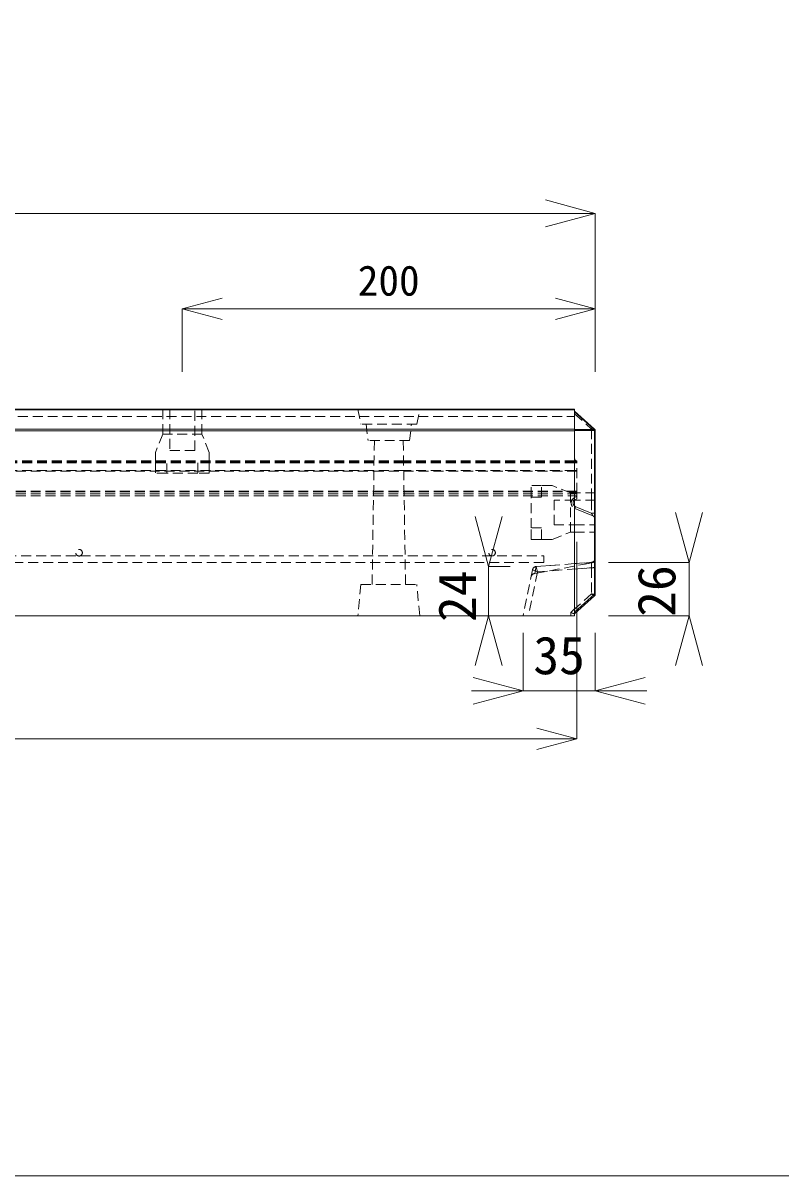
# Model space of a CAD drawing. Units: millimetres, scale not verified. Extents: x -757 to 891, y -713 to 439.
# Drawn here: x -96 to 271, y -713 to -155 of the extents above; entities that cross this region are included whole.
import ezdxf
from ezdxf.enums import TextEntityAlignment as Align

# ---------------------------------------------------------------- set-up
doc = ezdxf.new("R2010")
doc.units = ezdxf.units.MM
doc.header["$LTSCALE"] = 4
doc.linetypes.add('DASHED1', pattern=[1.8, 1.2, -0.6])
doc.layers.add('0-0', color=7, linetype='DASHED1', lineweight=9)
doc.styles.add('ＭＳ ゴシック', font='')
doc.styles.get('ＭＳ ゴシック').set_extended_font_data('MS Gothic')

msp = doc.modelspace()

# ---------------------------------------------------------------- linework, layer by layer
at = {"layer": '0-0', "linetype": 'Continuous'}
for p, q in [((180.631, -246.85), (156.483, -240.38)), ((-519.369, -246.85), (180.631, -246.85)), ((180.631, -246.85), (156.483, -253.321)), ((180.631, -246.85), (180.631, -293.446)), ((-19.369, -293.108), (-0.05, -287.931)), ((180.631, -293.108), (161.313, -287.931)), ((-19.369, -293.108), (180.631, -293.108)), ((-19.369, -293.108), (-0.05, -298.284)), ((-19.369, -293.108), (-19.369, -323.584)), ((180.631, -293.108), (161.313, -298.284)), ((180.631, -293.108), (180.631, -323.584)), ((-509.369, -341.688), (170.631, -341.688)), ((170.631, -341.981), (-509.369, -341.981)), ((170.631, -341.688), (170.631, -341.981)), ((170.631, -351.395), (170.631, -341.981)), ((170.631, -342.688), (180.173, -351.276)), ((180.041, -351.423), (170.631, -342.954)), ((-509.369, -351.395), (170.631, -351.395)), ((170.631, -351.395), (170.631, -352.102)), ((170.631, -351.423), (180.041, -351.423)), ((180.173, -351.276), (180.041, -351.423)), ((180.3, -351.39), (180.173, -351.276)), ((170.631, -352.102), (-517.534, -352.102)), ((180.173, -352.019), (170.631, -352.019)), ((170.631, -441.688), (170.631, -352.102)), ((180.173, -352.019), (180.3, -352.134)), ((180.631, -352.134), (180.3, -352.134)), ((180.631, -352.134), (180.631, -431.243)), ((170.323, -384.656), (170.631, -384.476)), ((128.981, -417.841), (122.511, -393.693)), ((128.981, -417.841), (135.452, -393.693)), ((226.002, -415.827), (219.532, -391.679)), ((226.002, -415.827), (232.473, -391.679)), ((171.631, -501.225), (171.631, -405.963)), ((128.981, -417.841), (139.345, -417.841)), ((128.981, -417.841), (128.981, -441.688)), ((226.002, -415.827), (187.038, -415.827)), ((226.002, -415.827), (226.002, -441.688)), ((170.631, -439.945), (180.3, -431.243)), ((180.3, -431.986), (170.631, -440.688)), ((180.3, -431.986), (170.631, -440.688)), ((180.631, -431.243), (180.3, -431.243)), ((180.631, -431.243), (180.3, -431.243)), ((170.631, -441.688), (-509.369, -441.688)), ((128.981, -441.688), (122.511, -465.836)), ((128.981, -441.688), (139.345, -441.688)), ((128.981, -441.688), (135.452, -465.836)), ((226.002, -441.688), (187.038, -441.688)), ((226.002, -441.688), (219.532, -465.836)), ((226.002, -441.688), (232.473, -465.836)), ((145.631, -477.99), (145.631, -449.968)), ((180.631, -477.99), (180.631, -449.968)), ((145.631, -477.99), (121.483, -471.519)), ((180.631, -477.99), (204.779, -471.519)), ((145.631, -477.99), (120.631, -477.99)), ((145.631, -477.99), (121.483, -484.46)), ((180.631, -477.99), (204.779, -484.46)), ((171.631, -501.225), (152.313, -496.049)), ((-510.369, -501.225), (171.631, -501.225)), ((171.631, -501.225), (152.313, -506.401))]:
    msp.add_line(p, q, dxfattribs=at)
at = {"layer": '0-0'}
for p, q in [((-509.369, -345.178), (66.358, -345.178)), ((-28.869, -341.688), (-28.869, -353.688)), ((-28.869, -341.688), (-28.869, -353.688)), ((-25.369, -341.688), (-25.369, -361.688)), ((-13.369, -361.688), (-13.369, -341.688)), ((-9.869, -353.688), (-9.869, -341.688)), ((-9.869, -353.688), (-9.869, -341.688)), ((65.631, -341.688), (67.131, -348.888)), ((66.358, -345.178), (94.904, -345.178)), ((94.131, -348.888), (95.631, -341.688)), ((94.904, -345.178), (170.631, -345.178)), ((170.631, -343.959), (178.796, -351.308)), ((94.131, -348.888), (67.131, -348.888)), ((69.631, -348.888), (70.631, -356.888)), ((90.631, -356.888), (91.631, -348.888)), ((178.796, -351.308), (178.796, -382.188)), ((180.631, -352.134), (178.796, -351.308)), ((-28.869, -353.688), (-32.369, -362.597)), ((-28.869, -353.688), (-32.369, -362.597)), ((-28.869, -353.688), (-19.369, -353.688)), ((90.631, -356.888), (70.631, -356.888)), ((73.631, -356.888), (72.557, -426.488)), ((88.705, -426.488), (87.631, -356.888)), ((-32.369, -362.597), (-32.369, -367.688)), ((-32.369, -362.597), (-32.369, -367.688)), ((-13.369, -361.688), (-25.369, -361.688)), ((-6.369, -362.744), (-6.369, -362.597)), ((-6.369, -362.653), (-6.369, -362.597)), ((-6.369, -362.813), (-6.369, -362.653)), ((-6.369, -367.688), (-6.369, -362.744)), ((73.48, -366.688), (-510.369, -366.688)), ((73.48, -366.688), (-510.369, -366.688)), ((73.472, -367.188), (-510.369, -367.188)), ((73.472, -367.188), (-510.369, -367.188)), ((73.464, -367.688), (-510.369, -367.688)), ((73.464, -367.688), (-510.369, -367.688)), ((-32.369, -367.688), (-32.369, -372.688)), ((-32.369, -367.688), (-32.369, -372.688)), ((-26.852, -372.688), (-26.852, -367.688)), ((-11.886, -367.688), (-11.886, -372.688)), ((-11.886, -367.688), (-11.886, -372.688)), ((-6.369, -367.688), (-6.369, -362.813)), ((-6.369, -372.688), (-6.369, -367.688)), ((-6.369, -372.688), (-6.369, -367.688)), ((87.798, -367.688), (73.464, -367.688)), ((87.798, -367.688), (73.464, -367.688)), ((87.79, -367.188), (73.472, -367.188)), ((87.79, -367.188), (73.472, -367.188)), ((87.782, -366.688), (73.48, -366.688)), ((87.782, -366.688), (73.48, -366.688)), ((170.631, -366.688), (87.782, -366.688)), ((170.631, -366.688), (87.782, -366.688)), ((170.631, -367.188), (87.79, -367.188)), ((170.631, -367.188), (87.79, -367.188)), ((170.631, -367.688), (87.798, -367.688)), ((170.631, -367.688), (87.798, -367.688)), ((171.631, -366.688), (170.631, -366.688)), ((171.631, -366.688), (170.631, -366.688)), ((171.631, -367.188), (170.631, -367.188)), ((171.631, -367.188), (170.631, -367.188)), ((171.631, -367.688), (170.631, -367.688)), ((171.631, -367.688), (170.631, -367.688)), ((171.631, -382.188), (171.631, -366.688)), ((73.407, -371.42), (-510.369, -371.42)), ((-510.369, -371.688), (73.403, -371.688)), ((-26.852, -372.688), (-32.369, -372.688)), ((-26.852, -372.688), (-32.369, -372.688)), ((-6.369, -372.688), (-11.886, -372.688)), ((73.403, -371.688), (87.86, -371.688)), ((87.855, -371.42), (73.407, -371.42)), ((87.855, -371.42), (73.407, -371.42)), ((170.631, -371.42), (87.855, -371.42)), ((170.631, -371.42), (87.855, -371.42)), ((87.86, -371.688), (170.631, -371.688)), ((171.631, -371.42), (170.631, -371.42)), ((171.631, -371.42), (170.631, -371.42)), ((170.631, -371.688), (171.631, -371.688)), ((154.631, -378.688), (149.631, -378.688)), ((149.631, -384.205), (149.631, -378.688)), ((154.631, -378.688), (149.631, -378.688)), ((149.631, -384.205), (149.631, -378.688)), ((159.722, -378.688), (154.631, -378.688)), ((159.722, -378.688), (154.631, -378.688)), ((154.631, -384.205), (154.631, -378.688)), ((168.631, -382.188), (159.722, -378.688)), ((168.631, -382.188), (159.722, -378.688)), ((-510.369, -381.38), (73.253, -381.38)), ((-510.369, -381.648), (73.249, -381.648)), ((-510.369, -382.688), (73.233, -382.688)), ((-510.369, -383.688), (73.218, -383.688)), ((-510.369, -383.688), (73.218, -383.688)), ((73.218, -383.688), (88.045, -383.688)), ((73.218, -383.688), (88.045, -383.688)), ((73.233, -382.688), (88.029, -382.688)), ((73.249, -381.648), (88.013, -381.648)), ((73.253, -381.38), (88.009, -381.38)), ((73.253, -381.38), (88.009, -381.38)), ((88.009, -381.38), (166.575, -381.38)), ((88.009, -381.38), (166.575, -381.38)), ((88.013, -381.648), (167.257, -381.648)), ((88.029, -382.688), (170.631, -382.688)), ((88.045, -383.688), (170.631, -383.688)), ((88.045, -383.688), (170.631, -383.688)), ((149.631, -384.205), (154.631, -384.205)), ((149.631, -399.172), (149.631, -384.205)), ((166.575, -381.38), (170.631, -381.38)), ((166.575, -381.38), (170.631, -381.38)), ((167.257, -381.648), (170.631, -381.648)), ((170.631, -382.188), (168.631, -382.188)), ((170.631, -382.188), (168.631, -382.188)), ((170.323, -384.656), (170.631, -384.476)), ((170.631, -381.38), (171.631, -381.38)), ((170.631, -381.38), (171.631, -381.38)), ((170.631, -381.648), (171.631, -381.648)), ((180.631, -382.188), (170.631, -382.188)), ((180.631, -382.188), (170.631, -382.188)), ((170.631, -382.688), (171.631, -382.688)), ((170.631, -383.688), (171.631, -383.688)), ((170.631, -383.688), (171.631, -383.688)), ((170.631, -384.476), (171.631, -383.893)), ((170.631, -384.476), (171.631, -383.893)), ((171.631, -385.003), (170.744, -385.52)), ((170.744, -385.52), (171.631, -385.003)), ((171.631, -385.003), (170.744, -385.52)), ((171.631, -385.003), (171.631, -382.188)), ((178.796, -382.188), (178.796, -385.688)), ((160.631, -385.688), (160.631, -397.688)), ((170.631, -385.688), (160.631, -385.688)), ((180.631, -385.688), (170.631, -385.688)), ((178.796, -385.688), (178.796, -392.007)), ((149.631, -404.688), (149.631, -399.172)), ((149.631, -404.688), (149.631, -399.172)), ((154.631, -399.172), (149.631, -399.172)), ((154.631, -404.688), (154.631, -399.172)), ((154.631, -404.688), (154.631, -399.172)), ((160.631, -397.688), (170.631, -397.688)), ((168.631, -401.188), (170.631, -401.188)), ((168.631, -401.188), (170.631, -401.188)), ((170.631, -397.688), (180.631, -397.688)), ((170.631, -401.188), (180.631, -401.188)), ((170.631, -401.188), (180.631, -401.188)), ((149.631, -404.688), (154.631, -404.688)), ((149.631, -404.688), (154.631, -404.688)), ((154.631, -404.688), (159.576, -404.688)), ((154.631, -404.688), (159.507, -404.688)), ((159.507, -404.688), (159.666, -404.688)), ((159.576, -404.688), (159.722, -404.688)), ((159.666, -404.688), (159.722, -404.688)), ((-169.369, -412.688), (155.631, -412.688)), ((155.631, -412.688), (155.631, -415.888)), ((155.631, -415.888), (-169.369, -415.888)), ((151.335, -421.198), (177.602, -416.294)), ((152.025, -417.845), (151.335, -421.198)), ((170.631, -416.438), (152.025, -417.844)), ((170.631, -416.439), (152.025, -417.841)), ((161.413, -417.134), (152.025, -417.844)), ((152.672, -420.399), (152.025, -417.844)), ((152.672, -420.399), (178.735, -418.438)), ((178.781, -415.827), (170.631, -416.44)), ((170.631, -416.439), (178.647, -415.837)), ((170.631, -419.048), (178.735, -418.438)), ((176.08, -416.559), (175.73, -416.644)), ((176.08, -416.559), (179.007, -415.999)), ((176.08, -416.559), (178.801, -416.038)), ((178.781, -415.827), (177.844, -415.897)), ((178.781, -415.827), (178.628, -415.839)), ((178.629, -415.838), (178.781, -415.827)), ((178.781, -415.827), (178.735, -418.438)), ((178.735, -418.438), (178.735, -431.057)), ((178.801, -416.038), (179.007, -415.999)), ((150.213, -419.434), (145.631, -441.688)), ((150.213, -419.434), (145.631, -441.688)), ((152.672, -420.399), (148.288, -441.688)), ((150.213, -419.434), (150.214, -419.43)), ((150.234, -419.342), (150.214, -419.432)), ((150.251, -419.281), (150.234, -419.342)), ((150.392, -418.926), (150.414, -418.884)), ((150.392, -418.927), (150.392, -418.926)), ((150.439, -418.839), (150.479, -418.773)), ((152.672, -420.399), (150.616, -419.537)), ((151.11, -421.24), (157.573, -420.033)), ((67.131, -426.488), (65.631, -441.688)), ((67.131, -426.488), (94.131, -426.488)), ((95.631, -441.688), (94.131, -426.488)), ((178.735, -431.057), (168.737, -440.056)), ((178.735, -431.057), (178.831, -431.123)), ((178.735, -431.057), (178.884, -431.077)), ((178.831, -431.123), (178.997, -431.235)), ((178.884, -431.077), (179.142, -431.112)), ((178.997, -431.235), (179.164, -431.345)), ((179.142, -431.112), (179.399, -431.147)), ((179.164, -431.345), (179.332, -431.454)), ((179.332, -431.454), (179.502, -431.559)), ((179.399, -431.147), (179.656, -431.184)), ((179.502, -431.559), (179.674, -431.66)), ((179.656, -431.184), (179.914, -431.222)), ((179.674, -431.66), (179.775, -431.717)), ((179.775, -431.717), (179.824, -431.744)), ((179.824, -431.744), (179.908, -431.789)), ((179.908, -431.789), (179.993, -431.833)), ((179.914, -431.222), (180.173, -431.263)), ((179.993, -431.833), (180.079, -431.876)), ((180.079, -431.876), (180.164, -431.919)), ((180.164, -431.919), (180.25, -431.962)), ((180.173, -431.263), (180.323, -431.289)), ((180.25, -431.962), (180.3, -431.986)), ((180.323, -431.289), (180.33, -431.29)), ((180.33, -431.29), (180.341, -431.292)), ((180.341, -431.292), (180.353, -431.294)), ((180.353, -431.294), (180.364, -431.295)), ((180.364, -431.295), (180.376, -431.296)), ((180.376, -431.296), (180.387, -431.297)), ((180.387, -431.297), (180.394, -431.297)), ((180.394, -431.297), (180.403, -431.297)), ((180.403, -431.297), (180.418, -431.297)), ((180.418, -431.297), (180.434, -431.295)), ((180.434, -431.295), (180.449, -431.294)), ((180.449, -431.294), (180.465, -431.292)), ((180.465, -431.292), (180.481, -431.29)), ((180.481, -431.29), (180.49, -431.289)), ((180.49, -431.289), (180.5, -431.289)), ((180.5, -431.289), (180.518, -431.288)), ((180.518, -431.288), (180.535, -431.286)), ((180.535, -431.286), (180.552, -431.284)), ((180.552, -431.284), (180.568, -431.281)), ((180.568, -431.281), (180.584, -431.276)), ((180.584, -431.276), (180.593, -431.272)), ((180.593, -431.272), (180.596, -431.27)), ((180.596, -431.27), (180.603, -431.266)), ((180.603, -431.266), (180.609, -431.261)), ((180.609, -431.261), (180.616, -431.256)), ((180.616, -431.256), (180.622, -431.251)), ((180.622, -431.251), (180.628, -431.246)), ((180.628, -431.246), (180.631, -431.243)), ((168.891, -440.125), (168.737, -440.056)), ((168.737, -440.056), (168.737, -441.688)), ((169.158, -440.243), (168.891, -440.125)), ((169.427, -440.356), (169.158, -440.243)), ((169.699, -440.46), (169.427, -440.356)), ((169.973, -440.554), (169.699, -440.46)), ((170.253, -440.633), (169.973, -440.554)), ((170.418, -440.671), (170.253, -440.633)), ((170.428, -440.674), (170.418, -440.671)), ((170.445, -440.677), (170.428, -440.674)), ((170.462, -440.68), (170.445, -440.677)), ((170.479, -440.683), (170.462, -440.68)), ((170.497, -440.685), (170.479, -440.683)), ((170.514, -440.687), (170.497, -440.685)), ((170.524, -440.687), (170.514, -440.687)), ((170.529, -440.688), (170.524, -440.687)), ((170.538, -440.688), (170.529, -440.688)), ((170.546, -440.688), (170.538, -440.688)), ((170.555, -440.688), (170.546, -440.688)), ((170.564, -440.688), (170.555, -440.688)), ((170.572, -440.688), (170.564, -440.688)), ((170.577, -440.687), (170.572, -440.688)), ((170.582, -440.687), (170.577, -440.687)), ((170.591, -440.687), (170.582, -440.687)), ((170.6, -440.688), (170.591, -440.687)), ((170.609, -440.688), (170.6, -440.688)), ((170.617, -440.688), (170.609, -440.688)), ((170.626, -440.688), (170.617, -440.688)), ((170.631, -440.688), (170.626, -440.688))]:
    msp.add_line(p, q, dxfattribs=at)
at = {"layer": '0-0', "linetype": 'Continuous'}
msp.add_lwpolyline([(-757.269, -712.889), (890.731, -712.889), (890.731, 439.111), (-757.269, 439.111)], close=True, dxfattribs=at)
at = {"layer": '0-0'}
for points in [[(-6.369, -362.597), (-9.869, -353.688), (-28.869, -353.688)], [(-6.369, -362.597), (-9.869, -353.688), (-19.369, -353.688)], [(-11.886, -372.688), (-26.852, -372.688), (-26.852, -367.688)], [(-6.369, -372.688), (-11.886, -372.688), (-26.852, -372.688)], [(149.631, -384.205), (154.631, -384.205), (154.631, -378.688)], [(154.631, -399.172), (149.631, -399.172), (149.631, -384.205)], [(159.722, -404.688), (168.631, -401.188), (168.631, -382.188)], [(159.722, -404.688), (168.631, -401.188), (168.631, -382.188)], [(179.381, -393.31), (175.131, -391.532), (170.652, -389.658)], [(170.955, -388.736), (175.131, -390.482), (178.776, -392.007)], [(170.631, -438.351), (168.737, -440.056), (168.737, -441.688)]]:
    msp.add_lwpolyline(points, dxfattribs=at)
at = {"layer": '0-0', "linetype": 'Continuous'}
for points in [[(170.631, -439.945), (180.3, -431.243), (180.3, -352.134)], [(145.631, -477.99), (180.631, -477.99), (205.631, -477.99)]]:
    msp.add_lwpolyline(points, dxfattribs=at)
at = {"layer": '0-0'}
for centre in [(-69.369, -411.156), (130.631, -411.136)]:
    msp.add_circle(centre, 1.6, dxfattribs=at)
at = {"layer": '0-0', "linetype": 'Continuous'}
for centre, start, end in [((179.631, -352.134), 360, 48.01279), ((179.631, -431.243), 311.98721, 0), ((179.631, -431.243), 311.98721, 0)]:
    msp.add_arc(centre, 1, start, end, dxfattribs=at)
at = {"layer": '0-0'}
for centre, radius, start, end in [((171.631, -365.688), 1, 180, 270), ((171.732, -387.075), 2.8, 120.22481, 246.83978), ((171.65, -387.075), 1.8, 124.46348, 235.53652), ((171.65, -387.075), 1.8, 120.22481, 124.46348), ((171.65, -387.075), 1.8, 120.22481, 124.46348), ((171.65, -387.075), 1.8, 235.53652, 247.29994), ((171.732, -387.075), 2.8, 246.83978, 247.29994), ((178.609, -395.155), 2, 359.98308, 67.29994), ((151.479, -423.206), 2, 94.10297, 168.36525), ((150.1, -421.469), 2, 75.03505, 86.97549)]:
    msp.add_arc(centre, radius, start, end, dxfattribs=at)
for centre, major_axis, ratio, start_param, end_param in [((178.714, -351.308), (-0.669, -0.743), 0.061543, 3.1415927, 4.6570565), ((178.714, -351.308), (-0.669, -0.743), 0.061538, 1.6261244, 3.1415927), ((170.826, -385.52), (-0.503, 0.864), 0.071489, 6.2831853, 7.5811272), ((170.826, -385.52), (-0.503, 0.864), 0.071489, 6.2831853, 7.5811272), ((170.826, -385.52), (-0.503, 0.864), 0.071489, 1.2979419, 1.5291713), ((170.826, -385.52), (-0.503, 0.864), 0.071489, 1.2979419, 1.5291713), ((171.038, -388.736), (-0.386, -0.923), 0.0763, 0, 1.53889), ((178.61, -392.007), (-2, 0.001), 0.000024, 3.1415927, 4.6296297), ((178.61, -391.903), (-0.779, 1.407), 0.058998, 3.0670814, 4.6059714), ((178.61, -392.007), (2, -0.001), 0.000024, 6.2831853, 7.7712158), ((152.172, -419.837), (-1.745, 0.977), 0.998806, 5.2955725, 6.2816689), ((152.172, -419.837), (-1.745, 0.977), 0.998806, 6.0125473, 6.2427567), ((152.172, -419.837), (1.959, -0.403), 0.999101, 2.3032815, 2.7818061), ((152.172, -419.837), (-1.745, 0.977), 0.998806, 5.9775237, 6.0125473), ((152.172, -419.837), (1.959, -0.403), 0.999101, 1.8472794, 2.3032815), ((178.631, -418.179), (2, 0), 0.129769, 4.7644898, 6.2831853), ((178.631, -418.179), (2, 0), 0.129769, 4.7644898, 6.2831853), ((178.631, -413.833), (-2, 0), 0.999997, 1.6456066, 3.1415927), ((178.631, -413.833), (-2, 0), 0.999997, 1.6456066, 3.1415927), ((178.632, -414.034), (-1.987, -0.226), 0.999997, 1.6456066, 3.0851868), ((152.172, -419.837), (1.959, -0.403), 0.999101, 3.1415927, 3.1870291), ((152.172, -419.837), (1.959, -0.403), 0.999101, 3.1105211, 3.1415927), ((152.172, -419.837), (-1.745, 0.977), 0.998806, 0.2300287, 0.3056616), ((152.172, -419.837), (1.959, -0.403), 0.999101, 2.9561865, 3.1105211), ((152.172, -419.837), (-1.745, 0.977), 0.998806, 0.0208761, 0.2300287), ((152.172, -419.837), (-1.745, 0.977), 0.998806, 0.0350893, 0.1428751), ((152.172, -419.837), (1.959, -0.403), 0.999101, 2.7818061, 2.9561865), ((152.172, -419.837), (-1.745, 0.977), 0.998806, 0.0144044, 0.0350893), ((152.172, -419.837), (-1.745, 0.977), 0.998806, 6.2816689, 6.3040614), ((152.172, -419.837), (-1.745, 0.977), 0.998806, 6.2669263, 6.2975897), ((152.172, -419.837), (-1.745, 0.977), 0.998806, 6.2427567, 6.2669263), ((179.628, -431.246), (-0.669, 0.743), 0.994322, 3.1415927, 3.9720961), ((179.628, -431.246), (-0.669, 0.743), 0.994322, 3.6003446, 3.9852409)]:
    msp.add_ellipse(centre, major_axis=major_axis, ratio=ratio, start_param=start_param, end_param=end_param, dxfattribs=at)
at = {"layer": '0-0', "linetype": 'Continuous'}
for centre, major_axis, ratio, start_param, end_param in [((179.504, -352.019), (0, 1), 0.668965, 4.712389, 5.3515845), ((179.504, -352.019), (0.669, 0.743), 0.556022, 5.1763723, 6.2831853), ((179.631, -352.134), (-0.669, -0.743), 0.556022, 2.0347796, 3.1415927), ((179.631, -431.243), (0.669, -0.743), 0.556022, 6.2695629, 6.2755788), ((179.631, -431.243), (0.669, -0.743), 0.556022, 6.2831853, 7.3899983), ((179.631, -431.243), (0.669, -0.743), 0.556022, 6.2831853, 7.3899983)]:
    msp.add_ellipse(centre, major_axis=major_axis, ratio=ratio, start_param=start_param, end_param=end_param, dxfattribs=at)

# ---------------------------------------------------------------- texts
at = {"layer": '0-0', "style": 'ＭＳ ゴシック'}
for s, height, p in [('200', 14.66, (65.631, -291.108)), ('35', 18.33, (150.631, -475.49))]:
    msp.add_text(s, height=height, dxfattribs=at).set_placement(p, align=Align.BOTTOM_LEFT)
for s, p in [('26', (224.921, -442.174)), ('24', (128.413, -444.713))]:
    msp.add_text(s, height=18.33, rotation=90, dxfattribs=at).set_placement(p, align=Align.BOTTOM_LEFT)

doc.saveas('drawing.dxf')
